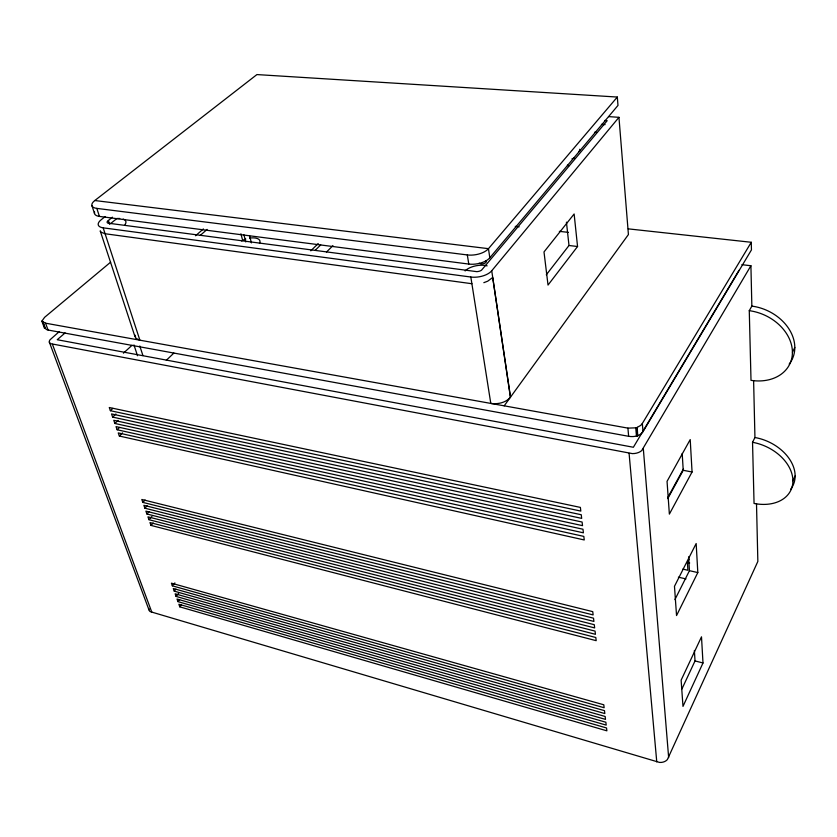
<?xml version="1.0" encoding="UTF-8"?>
<svg xmlns="http://www.w3.org/2000/svg" width="837" height="837" viewBox="0 0 837 837"><rect width="100%" height="100%" fill="white"/><g stroke="black" fill="none" stroke-linecap="round" stroke-linejoin="round"><path stroke-width="1.26" d="M105.169 216.584L101.089 219.828A13.695 5.838 -15.9 0 0 103.16 227.831L139.884 340.188L135.908 338.347L135.06 335.124M792.911 480.815L795.15 475.897M148.881 608.457A7.156 4.541 -21.9 0 0 150.273 611.648L659.525 762.423A8.621 6.78 1.5 0 0 667.361 759.598L757.851 561.439L756.502 503.717M702.996 662.977L682.982 706.407L681.13 680.157L701.5 636.831L702.996 662.977L695.024 660.927L694.375 650.485M681.925 688.977L695.024 660.927M697.817 572.571L676.547 615.551L674.476 586.308L696.164 543.537L697.817 572.571L689.447 570.677L688.589 556.814M752.536 442.302A40.856 29.117 24.5 0 1 792.901 480.312A40.856 29.117 24.5 0 1 754.053 503.445L752.536 442.302L754.943 437.521L753.614 380.825M674.936 599.585L689.447 570.677M792.419 352.231L794.815 347.512M682.814 569.108L687.888 570.259L687.407 562.495L689.071 559.2M692.063 471.995L669.37 514.117L667.047 481.348L690.211 439.571L692.063 471.995L683.233 470.3L667.748 498.632M667.842 497.44L683.452 468.887M749.272 310.684A43.189 33.501 24.5 0 1 792.409 351.624A43.189 33.501 24.5 0 1 751.009 380.354L749.272 310.684L751.856 306.112L750.915 265.737L741.875 264.68M59.406 331.494L50.053 339.759A8.244 3.934 -18.3 0 0 50.691 343.683L632.364 453.612A10.264 6.288 -4.2 0 0 641.738 450.568L750.915 265.737M44.947 327.842L46.317 329.475L48.075 330.029L628.639 436.307C633.724 437.155 639.907 436.244 643.004 431.672L751.448 249.907L751.27 242.28L628.221 228.857M42.541 321.303L45.083 328.125L44.392 327.999L41.85 321.178L45.543 323.187L627.917 428.125L635.754 427.833L636.455 436.025L637.564 436.234L637.292 427.341L640.734 425.374L642.335 423.491L751.27 242.28M738.987 270.32L633.379 447.261L57.219 339.717L65.108 332.927M637.564 436.234L637.292 427.341M491.078 403.465C497.994 404.376 505.946 402.712 510.518 397.094L491.727 270.769L618.951 117.326L608.541 116.605M504.188 405.83L628.42 234.548L618.951 117.326M577.551 246.507L548.026 285.061L543.998 251.937L574.13 213.99L577.551 246.507L568.993 245.503L546.289 274.798M489.812 257.796L617.988 105.42L617.308 97.05L256.917 74.577L94.79 200.535A13.821 5.733 -15.7 0 0 96.81 208.392L99.436 216.417L468.772 264.063A15.809 7.878 -9.2 0 0 489.812 257.796L488.463 248.673L617.308 97.05M179.788 606.835L178.867 604.23L606.543 727.97L606.877 730.827L179.788 606.835L181.441 604.879M177.946 601.625L177.015 599.01L605.862 722.237L606.197 725.114L177.946 601.625L179.61 599.679M176.073 596.415L175.142 593.789L605.161 716.482L605.507 719.381L176.073 596.415L178.595 593.485M174.232 591.131L173.29 588.484L604.481 710.644L604.827 713.553L174.232 591.131L175.916 589.185M172.349 585.827L171.418 583.169L603.791 704.785L604.136 707.725L172.349 585.827L174.891 582.918M150.974 525.395L596.185 640.671L595.808 637.501L149.969 522.55L150.974 525.395L153.202 522.999M148.955 519.704L595.431 634.31L595.055 631.108L147.94 516.837L148.955 519.704L151.936 516.502M146.904 513.981L594.657 627.917L594.27 624.695L145.889 511.104L146.904 513.981L149.164 511.585M144.885 508.195L593.904 621.431L593.517 618.187L143.859 505.297L144.885 508.195L147.145 505.799M142.834 502.388L593.13 614.923L592.742 611.648L141.798 499.469L142.834 502.388L145.104 500.003M326.472 252.073L332.917 245.649M112.43 217.17L107.46 221.313A4.488 1.915 -15.9 0 0 107.963 223.155L476.692 271.638A5.148 2.605 -9.2 0 0 481.516 270.194L607.202 120.685L604.596 120.507M315.172 250.357L320.717 244.885M310.809 250.818L318.217 243.536M119.356 436.035L584.247 539.959L583.818 536.402L118.247 432.907L119.356 436.035L122.547 432.907M117.138 429.768L583.399 532.824L582.971 529.235L116.019 426.619L117.138 429.768L119.545 427.425M114.889 423.47L582.531 525.657L582.102 522.047L113.759 420.3L114.889 423.47L118.122 420.341M112.66 417.108L581.684 518.385L581.255 514.745L111.53 413.917L112.66 417.108L115.893 413.991M110.4 410.716L580.815 511.083L580.386 507.41L109.26 407.504L110.4 410.716L112.838 408.383M166.312 360.308L173.855 353.099M465.131 270.937L466.46 269.702A15.673 7.972 -9.2 0 1 484.759 265.371L487.124 265.852M123.426 353.193L132.058 345.273M200.263 235.396L207.105 229.401M195.555 235.762L203.391 228.919M44.392 327.999L44.978 327.508L42.865 321.816M41.85 321.178L44.612 317.317L110.641 262.148M110.526 223.636L116.898 218.499L119.733 218.478M483.828 282.676L487.741 281.169L492.7 277.476L510.403 397.261M601.416 124.357L605.099 124.629M515.247 226.377L519.139 226.817M559.325 231.347L568.396 232.362M94.79 200.535L488.463 248.673A15.872 7.826 -9.2 0 1 467.328 254.94L96.81 208.392M103.16 227.831L470.823 277.026A15.704 7.951 -9.2 0 0 491.727 270.769M490.796 403.413L471.89 283.722L105.106 233.743L101.078 232.205L100.21 230.866L135.05 336.861M635.754 427.833L636.873 428.031M687.407 562.495L689.688 563.008M678.368 577.174L685.974 578.911M49.31 342.03L148.892 609.692M45.543 323.187L48.075 330.029M52.438 344.248L151.884 612.381M133.951 344.928L137.519 355.715M91.892 205.536L94.518 213.529M139.789 345.995L142.939 355.599M108.35 220.434L109.616 224.368M240.91 233.764L242.552 240.02M243.954 234.852L245.816 241.956M249.572 235.783L251.414 242.887M470.823 277.026L471.89 283.722M467.328 254.94L468.772 264.063M566.44 222.15L568.993 245.503M627.917 428.125L628.639 436.307M629.079 453.288L656.763 761.911M642.335 423.491L643.004 431.672M643.318 448.663L668.658 757.631M682.197 453.487L683.233 470.3M568.637 166.186A11.226 5.043 -7.3 0 1 567.402 165.109M571.974 158.852A11.226 5.043 -7.3 0 1 574.59 158.015M249.614 238.126A11.352 5.273 -13.8 0 1 259.46 243.326M241.621 240.972A11.352 5.273 -13.8 0 1 245.816 239.058M596.603 132.508A13.664 5.869 -7 0 1 594.479 132.256M123.175 219.053A13.664 5.859 -15.9 0 1 124.985 224.63M485.899 260.725A3.766 1.894 -9.1 0 1 484.194 263.488A3.766 1.894 -9.1 0 1 479.203 263.195M579.612 149.289A3.39 1.496 -7.3 0 1 578.629 151.476M99.436 216.417A13.769 5.775 -15.8 0 1 94.602 211.949M754.943 437.521A40.699 29.107 24.4 0 1 790.703 489.164M751.856 306.112A43.022 33.47 24.4 0 1 788.914 328.857A43.022 33.47 24.4 0 1 789.197 364.095"/></g></svg>
